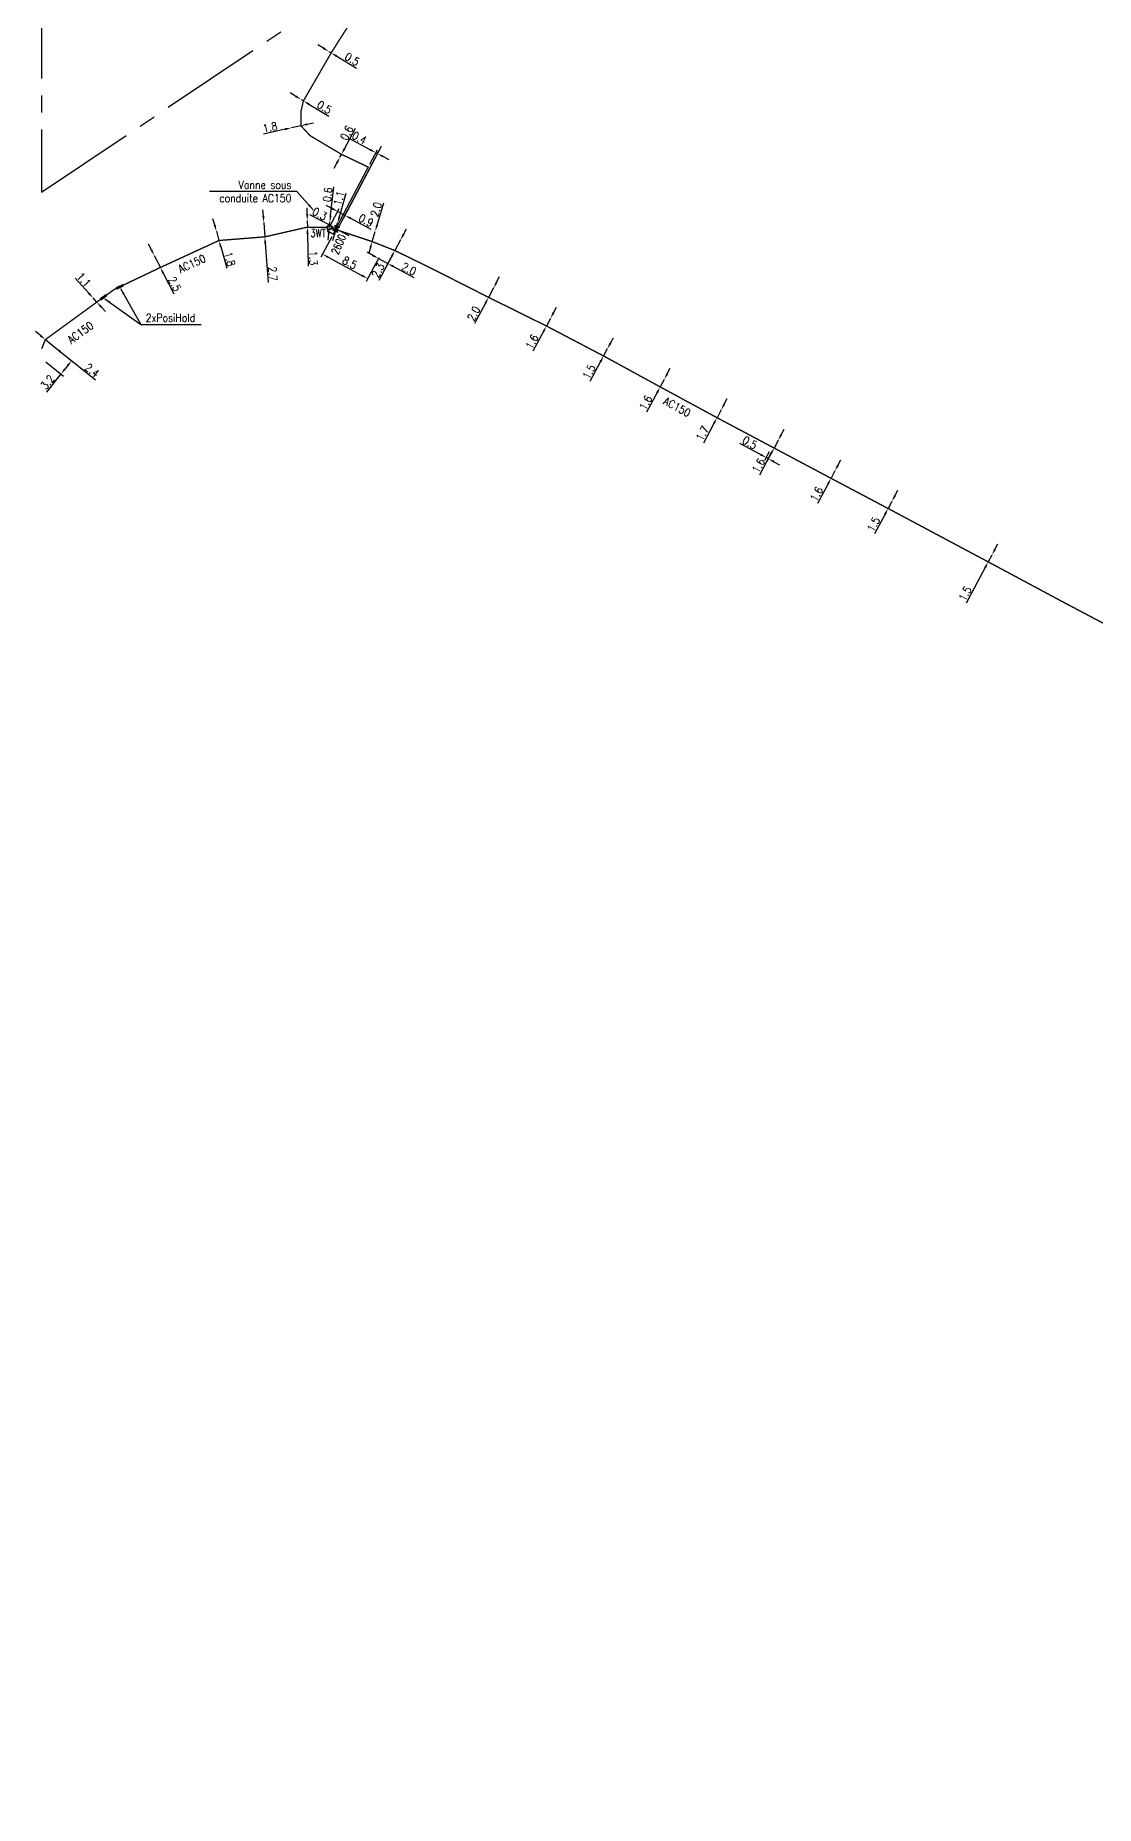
# Model space of a CAD drawing. Header units: millimetres. Extents: x 126999 to 128000, y 154000 to 155000.
# Drawn here: x 126998.8 to 127197.6, y 154000 to 154331.8 of the extents above; entities that cross this region are included whole.
import ezdxf
from ezdxf.enums import TextEntityAlignment as Align

# ---------------------------------------------------------------- set-up
doc = ezdxf.new("R2010")
doc.units = ezdxf.units.MM
doc.header["$PDMODE"] = 34
doc.linetypes.add('CENTER2', pattern=[28.575, 19.05, -3.175, 3.175, -3.175])
doc.layers.get('0').update_dxf_attribs({"linetype": 'CONTINUOUS'})
doc.layers.get('DEFPOINTS').update_dxf_attribs({"linetype": 'CONTINUOUS'})
for name, color, linetype in [('G_120', 4, 'CONTINUOUS'), ('G_300', 7, 'CONTINUOUS'), ('G_330', 7, 'CONTINUOUS'), ('G_340', 7, 'CONTINUOUS')]:
    doc.layers.add(name, color=color, linetype=linetype)
doc.layers.add('G_990', color=7, linetype='CONTINUOUS', plot=False)
doc.styles.add('G_ROMANS', font='ROMANS.SHX', dxfattribs={"width": 0.75})
doc.styles.get("Standard").update_dxf_attribs({"font": 'romans.shx', "width": 0.85})
doc.linetypes.add('G_TYPB_AP', pattern='A,5,-0.3,["o",Standard,S=1.5,R=0,X=0,Y=-0.5],-1.65', length=6.95)
doc.dimstyles.get("Standard").update_dxf_attribs({"dimtxt": 1.5, "dimasz": 1.2, "dimexe": 0.625, "dimexo": 0.625, "dimgap": 0.25, "dimtad": 1, "dimdec": 1, "dimzin": 0, "dimdsep": 46, "dimtxsty": 'Standard', "dimcen": -0.5, "dimadec": 0, "dimazin": 0, "dimtfac": 1, "dimtdec": 1, "dimtmove": 0, "dimatfit": 3, "dimfxl": 1, "dimtolj": 1, "dimtzin": 0, "dimarcsym": 0})

# ---------------------------------------------------------------- blocks, each defined once
blk = doc.blocks.new('*D190')
at = {"layer": 'DEFPOINTS', "color": 0, "linetype": 'Continuous', "transparency": 16777216}
for p in [(127048.64, 154319.82), (127049.07, 154319.56), (127049.07, 154319.56)]:
    blk.add_point(p, dxfattribs=at)
at = {"layer": 'G_120', "color": 0, "linetype": 'Continuous', "lineweight": -2, "transparency": 16777216}
for p, q in [((127047.61, 154320.44), (127046.58, 154321.05)), ((127048.64, 154319.82), (127049.07, 154319.56)), ((127050.1, 154318.94), (127053.84, 154316.69))]:
    blk.add_line(p, q, dxfattribs=at)
at = {"layer": 'G_120', "color": 0, "linetype": 'Continuous', "transparency": 16777216}
for points in [[(127047.71, 154320.61), (127047.51, 154320.26), (127048.64, 154319.82)], [(127050.2, 154319.11), (127049.99, 154318.77), (127049.07, 154319.56)]]:
    blk.add_solid(points, dxfattribs=at)
at = {"layer": 'G_120', "color": 0, "linetype": 'Continuous', "transparency": 16777216, "insert": (127053, 154318.36), "char_height": 1.5, "attachment_point": 5, "rotation": 328.9968}
blk.add_mtext('\\A1;0.5', dxfattribs=at)
blk = doc.blocks.new('*D191')
at = {"layer": 'DEFPOINTS', "color": 0, "linetype": 'Continuous', "transparency": 16777216}
for p in [(127046.83, 154314.52), (127046.83, 154314.52), (127048.59, 154314.91)]:
    blk.add_point(p, dxfattribs=at)
at = {"layer": 'G_120', "color": 0, "linetype": 'Continuous', "lineweight": -2, "transparency": 16777216}
for p, q in [((127045.66, 154314.25), (127041.58, 154313.33)), ((127048.59, 154314.91), (127046.83, 154314.52)), ((127049.76, 154315.18), (127050.93, 154315.44))]:
    blk.add_line(p, q, dxfattribs=at)
at = {"layer": 'G_120', "color": 0, "linetype": 'Continuous', "transparency": 16777216}
for points in [[(127045.62, 154314.45), (127045.71, 154314.06), (127046.83, 154314.52)], [(127049.71, 154315.37), (127049.8, 154314.98), (127048.59, 154314.91)]]:
    blk.add_solid(points, dxfattribs=at)
at = {"layer": 'G_120', "color": 0, "linetype": 'Continuous', "transparency": 16777216, "insert": (127042.81, 154314.63), "char_height": 1.5, "attachment_point": 5, "rotation": 12.751}
blk.add_mtext('\\A1;1.8', dxfattribs=at)
blk = doc.blocks.new('*D192')
at = {"layer": 'DEFPOINTS', "color": 0, "linetype": 'Continuous', "transparency": 16777216}
for p in [(127053.84, 154328.82), (127054.27, 154328.56), (127054.27, 154328.56)]:
    blk.add_point(p, dxfattribs=at)
at = {"layer": 'G_120', "color": 0, "linetype": 'Continuous', "lineweight": -2, "transparency": 16777216}
for p, q in [((127052.81, 154329.44), (127051.78, 154330.06)), ((127053.84, 154328.82), (127054.27, 154328.56)), ((127055.3, 154327.94), (127059.04, 154325.69))]:
    blk.add_line(p, q, dxfattribs=at)
at = {"layer": 'G_120', "color": 0, "linetype": 'Continuous', "transparency": 16777216}
for points in [[(127052.91, 154329.61), (127052.71, 154329.27), (127053.84, 154328.82)], [(127055.4, 154328.12), (127055.19, 154327.77), (127054.27, 154328.56)]]:
    blk.add_solid(points, dxfattribs=at)
at = {"layer": 'G_120', "color": 0, "linetype": 'Continuous', "transparency": 16777216, "insert": (127058.2, 154327.37), "char_height": 1.5, "attachment_point": 5, "rotation": 328.9968}
blk.add_mtext('\\A1;0.5', dxfattribs=at)
blk = doc.blocks.new('*D5')
at = {"layer": 'DEFPOINTS', "color": 0, "linetype": 'Continuous', "transparency": 16777216}
for p in [(127062.64, 154309.85), (127063.94, 154311.57), (127061.21, 154307.15)]:
    blk.add_point(p, dxfattribs=at)
at = {"layer": 'G_120', "color": 0, "linetype": 'Continuous', "lineweight": -2, "transparency": 16777216}
for p, q in [((127061.58, 154310.41), (127057.66, 154312.48)), ((127061.5, 154307.7), (127062.93, 154310.4)), ((127062.95, 154309.69), (127062.64, 154309.85)), ((127063.65, 154311.02), (127062.66, 154309.14)), ((127064.01, 154309.13), (127065.07, 154308.57))]:
    blk.add_line(p, q, dxfattribs=at)
at = {"layer": 'G_120', "color": 0, "linetype": 'Continuous', "transparency": 16777216}
for points in [[(127061.67, 154310.59), (127061.48, 154310.24), (127062.64, 154309.85)], [(127064.1, 154309.31), (127063.92, 154308.95), (127062.95, 154309.69)]]:
    blk.add_solid(points, dxfattribs=at)
at = {"layer": 'G_120', "color": 0, "linetype": 'Continuous', "transparency": 16777216, "insert": (127059.55, 154312.61), "char_height": 1.5, "attachment_point": 5, "rotation": 332.1682}
blk.add_mtext('\\A1;0.4', dxfattribs=at)
blk = doc.blocks.new('*D6')
at = {"layer": 'DEFPOINTS', "color": 0, "linetype": 'Continuous', "transparency": 16777216}
for p in [(127054.67, 154294.6), (127063.47, 154290.66), (127061.1, 154286.27)]:
    blk.add_point(p, dxfattribs=at)
at = {"layer": 'G_120', "color": 0, "linetype": 'Continuous', "lineweight": -2, "transparency": 16777216}
for p, q in [((127054.38, 154294.05), (127052.34, 154290.28)), ((127053.7, 154290.26), (127060.04, 154286.84)), ((127063.18, 154290.11), (127060.8, 154285.72))]:
    blk.add_line(p, q, dxfattribs=at)
at = {"layer": 'G_120', "color": 0, "linetype": 'Continuous', "transparency": 16777216}
for points in [[(127053.79, 154290.44), (127053.6, 154290.09), (127052.64, 154290.83)], [(127060.14, 154287.01), (127059.95, 154286.66), (127061.1, 154286.27)]]:
    blk.add_solid(points, dxfattribs=at)
at = {"layer": 'G_120', "color": 0, "linetype": 'Continuous', "transparency": 16777216, "insert": (127057.74, 154289.22), "char_height": 1.5, "attachment_point": 5, "rotation": 331.6447}
blk.add_mtext('\\A1;8.5', dxfattribs=at)
blk = doc.blocks.new('G_300_04')
h = blk.add_hatch(color=256)
h.paths.add_polyline_path([(-1, 1), (-1, -1), (0, 0)])
h.paths.add_polyline_path([(1, 1), (0, 0), (1, -1)])
at = {"flags": 128}
for points in [[(1, 1), (-1, -1)], [(1, -1), (-1, 1)], [(-1, 1), (-1, -1)], [(1, 1), (1, -1)]]:
    blk.add_lwpolyline(points, dxfattribs=at)
at = {"color": 0, "linetype": 'Continuous', "style": 'G_ROMANS', "width": 0.75}
blk.add_attdef('NUM', text='', height=1.5, dxfattribs=at).set_placement((0, 2.07), align=Align.MIDDLE)
at = {"color": 0, "linetype": 'Continuous', "style": 'G_ROMANS', "width": 0.75, "flags": 3}
for tag, p in [('DEF_COUP', (0, -5)), ('DEF_LEG', (0, -2.5)), ('DEF_TYPE', (0, -7.5))]:
    blk.add_attdef(tag, text='', height=1.2, dxfattribs=at).set_placement(p, align=Align.MIDDLE)
blk = doc.blocks.new('*D256')
at = {"layer": 'DEFPOINTS', "color": 0, "linetype": 'Continuous', "transparency": 16777216}
for p in [(127178.12, 154234.42), (127178.12, 154234.42), (127177.43, 154233.14)]:
    blk.add_point(p, dxfattribs=at)
at = {"layer": 'G_120', "color": 0, "linetype": 'Continuous', "lineweight": -2, "transparency": 16777216}
for p, q in [((127178.12, 154234.42), (127177.43, 154233.14)), ((127178.67, 154234.12), (127178.67, 154234.12)), ((127178.69, 154235.48), (127179.25, 154236.53)), ((127176.87, 154232.08), (127173.28, 154225.39))]:
    blk.add_line(p, q, dxfattribs=at)
at = {"layer": 'G_120', "color": 0, "linetype": 'Continuous', "transparency": 16777216}
for points in [[(127178.51, 154235.57), (127178.86, 154235.38), (127178.12, 154234.42)], [(127176.69, 154232.17), (127177.04, 154231.99), (127177.43, 154233.14)]]:
    blk.add_solid(points, dxfattribs=at)
at = {"layer": 'G_120', "color": 0, "linetype": 'Continuous', "transparency": 16777216, "insert": (127173.1, 154227.18), "char_height": 1.5, "attachment_point": 5, "rotation": 61.8029}
blk.add_mtext('\\A1;1.5', dxfattribs=at)
blk = doc.blocks.new('*D257')
at = {"layer": 'DEFPOINTS', "color": 0, "linetype": 'Continuous', "transparency": 16777216}
for p in [(127159.36, 154244.47), (127159.36, 154244.47), (127158.66, 154243.15)]:
    blk.add_point(p, dxfattribs=at)
at = {"layer": 'G_120', "color": 0, "linetype": 'Continuous', "lineweight": -2, "transparency": 16777216}
for p, q in [((127159.93, 154245.53), (127160.5, 154246.58)), ((127159.36, 154244.47), (127158.66, 154243.15)), ((127158.09, 154242.09), (127156.11, 154238.39))]:
    blk.add_line(p, q, dxfattribs=at)
at = {"layer": 'G_120', "color": 0, "linetype": 'Continuous', "transparency": 16777216}
for points in [[(127159.75, 154245.62), (127160.11, 154245.43), (127159.36, 154244.47)], [(127157.91, 154242.18), (127158.27, 154241.99), (127158.66, 154243.15)]]:
    blk.add_solid(points, dxfattribs=at)
at = {"layer": 'G_120', "color": 0, "linetype": 'Continuous', "transparency": 16777216, "insert": (127155.94, 154240.18), "char_height": 1.5, "attachment_point": 5, "rotation": 61.8496}
blk.add_mtext('\\A1;1.5', dxfattribs=at)
blk = doc.blocks.new('*D258')
at = {"layer": 'DEFPOINTS', "color": 0, "linetype": 'Continuous', "transparency": 16777216}
for p in [(127137.28, 154254.49), (127138.03, 154255.89), (127138.03, 154255.89)]:
    blk.add_point(p, dxfattribs=at)
at = {"layer": 'G_120', "color": 0, "linetype": 'Continuous', "lineweight": -2, "transparency": 16777216}
for p, q in [((127138.6, 154256.95), (127139.17, 154258.01)), ((127136.71, 154253.43), (127134.55, 154249.41)), ((127138.03, 154255.89), (127137.28, 154254.49)), ((127138.58, 154255.6), (127138.58, 154255.6))]:
    blk.add_line(p, q, dxfattribs=at)
at = {"layer": 'G_120', "color": 0, "linetype": 'Continuous', "transparency": 16777216}
for points in [[(127138.43, 154257.05), (127138.78, 154256.86), (127138.03, 154255.89)], [(127136.53, 154253.52), (127136.89, 154253.33), (127137.28, 154254.49)]]:
    blk.add_solid(points, dxfattribs=at)
at = {"layer": 'G_120', "color": 0, "linetype": 'Continuous', "transparency": 16777216, "insert": (127134.37, 154251.2), "char_height": 1.5, "attachment_point": 5, "rotation": 61.7583}
blk.add_mtext('\\A1;1.6', dxfattribs=at)
blk = doc.blocks.new('*D259')
at = {"layer": 'DEFPOINTS', "color": 0, "linetype": 'Continuous', "transparency": 16777216}
for p in [(127136.67, 154254.31), (127137.28, 154254.49), (127135.81, 154252.7)]:
    blk.add_point(p, dxfattribs=at)
at = {"layer": 'G_120', "color": 0, "linetype": 'Continuous', "lineweight": -2, "transparency": 16777216}
for p, q in [((127134.75, 154253.27), (127130.87, 154255.35)), ((127136.38, 154253.76), (127135.51, 154252.15)), ((127136.98, 154253.93), (127135.91, 154251.94)), ((127136.21, 154252.49), (127135.81, 154252.7)), ((127137.26, 154251.92), (127138.32, 154251.35))]:
    blk.add_line(p, q, dxfattribs=at)
at = {"layer": 'G_120', "color": 0, "linetype": 'Continuous', "transparency": 16777216}
for points in [[(127134.85, 154253.45), (127134.66, 154253.09), (127135.81, 154252.7)], [(127137.36, 154252.1), (127137.17, 154251.75), (127136.21, 154252.49)]]:
    blk.add_solid(points, dxfattribs=at)
at = {"layer": 'G_120', "color": 0, "linetype": 'Continuous', "transparency": 16777216, "insert": (127132.74, 154255.48), "char_height": 1.5, "attachment_point": 5, "rotation": 331.7583}
blk.add_mtext('\\A1;0.5', dxfattribs=at)
blk = doc.blocks.new('*D260')
at = {"layer": 'DEFPOINTS', "color": 0, "linetype": 'Continuous', "transparency": 16777216}
for p in [(127148.69, 154250.18), (127148.69, 154250.18), (127147.96, 154248.81)]:
    blk.add_point(p, dxfattribs=at)
at = {"layer": 'G_120', "color": 0, "linetype": 'Continuous', "lineweight": -2, "transparency": 16777216}
for p, q in [((127148.69, 154250.18), (127147.96, 154248.81)), ((127149.26, 154251.23), (127149.83, 154252.29)), ((127147.4, 154247.75), (127145.42, 154244.06)), ((127149.25, 154249.88), (127149.25, 154249.88))]:
    blk.add_line(p, q, dxfattribs=at)
at = {"layer": 'G_120', "color": 0, "linetype": 'Continuous', "transparency": 16777216}
for points in [[(127149.08, 154251.33), (127149.44, 154251.14), (127148.69, 154250.18)], [(127147.22, 154247.85), (127147.57, 154247.66), (127147.96, 154248.81)]]:
    blk.add_solid(points, dxfattribs=at)
at = {"layer": 'G_120', "color": 0, "linetype": 'Continuous', "transparency": 16777216, "insert": (127145.24, 154245.85), "char_height": 1.5, "attachment_point": 5, "rotation": 61.8496}
blk.add_mtext('\\A1;1.6', dxfattribs=at)
blk = doc.blocks.new('*D261')
at = {"layer": 'DEFPOINTS', "color": 0, "linetype": 'Continuous', "transparency": 16777216}
for p in [(127126.59, 154260.17), (127127.37, 154261.63), (127127.37, 154261.63)]:
    blk.add_point(p, dxfattribs=at)
at = {"layer": 'G_120', "color": 0, "linetype": 'Continuous', "lineweight": -2, "transparency": 16777216}
for p, q in [((127127.93, 154262.68), (127128.5, 154263.74)), ((127127.37, 154261.63), (127126.59, 154260.17)), ((127126.02, 154259.11), (127124.03, 154255.42))]:
    blk.add_line(p, q, dxfattribs=at)
at = {"layer": 'G_120', "color": 0, "linetype": 'Continuous', "transparency": 16777216}
for points in [[(127125.84, 154259.21), (127126.19, 154259.02), (127126.59, 154260.17)], [(127127.76, 154262.78), (127128.11, 154262.59), (127127.37, 154261.63)]]:
    blk.add_solid(points, dxfattribs=at)
at = {"layer": 'G_120', "color": 0, "linetype": 'Continuous', "transparency": 16777216, "insert": (127123.86, 154257.21), "char_height": 1.5, "attachment_point": 5, "rotation": 61.7583}
blk.add_mtext('\\A1;1.7', dxfattribs=at)
blk = doc.blocks.new('*D262')
at = {"layer": 'DEFPOINTS', "color": 0, "linetype": 'Continuous', "transparency": 16777216}
for p in [(127116.7, 154267.35), (127116.7, 154267.35), (127115.95, 154265.94)]:
    blk.add_point(p, dxfattribs=at)
at = {"layer": 'G_120', "color": 0, "linetype": 'Continuous', "lineweight": -2, "transparency": 16777216}
for p, q in [((127116.7, 154267.35), (127115.95, 154265.94)), ((127117.27, 154268.4), (127117.83, 154269.46)), ((127115.38, 154264.88), (127113.4, 154261.19))]:
    blk.add_line(p, q, dxfattribs=at)
at = {"layer": 'G_120', "color": 0, "linetype": 'Continuous', "transparency": 16777216}
for points in [[(127117.09, 154268.5), (127117.44, 154268.31), (127116.7, 154267.35)], [(127115.2, 154264.97), (127115.56, 154264.78), (127115.95, 154265.94)]]:
    blk.add_solid(points, dxfattribs=at)
at = {"layer": 'G_120', "color": 0, "linetype": 'Continuous', "transparency": 16777216, "insert": (127113.23, 154262.97), "char_height": 1.5, "attachment_point": 5, "rotation": 61.8352}
blk.add_mtext('\\A1;1.6', dxfattribs=at)
blk = doc.blocks.new('*D263')
at = {"layer": 'DEFPOINTS', "color": 0, "linetype": 'Continuous', "transparency": 16777216}
for p in [(127105.33, 154271.74), (127106.03, 154273.06), (127106.03, 154273.06)]:
    blk.add_point(p, dxfattribs=at)
at = {"layer": 'G_120', "color": 0, "linetype": 'Continuous', "lineweight": -2, "transparency": 16777216}
for p, q in [((127106.6, 154274.12), (127107.17, 154275.17)), ((127104.76, 154270.68), (127102.78, 154266.98)), ((127106.03, 154273.06), (127105.33, 154271.74))]:
    blk.add_line(p, q, dxfattribs=at)
at = {"layer": 'G_120', "color": 0, "linetype": 'Continuous', "transparency": 16777216}
for points in [[(127106.42, 154274.21), (127106.78, 154274.02), (127106.03, 154273.06)], [(127104.58, 154270.77), (127104.94, 154270.58), (127105.33, 154271.74)]]:
    blk.add_solid(points, dxfattribs=at)
at = {"layer": 'G_120', "color": 0, "linetype": 'Continuous', "transparency": 16777216, "insert": (127102.61, 154268.77), "char_height": 1.5, "attachment_point": 5, "rotation": 61.8352}
blk.add_mtext('\\A1;1.5', dxfattribs=at)
blk = doc.blocks.new('*D264')
at = {"layer": 'DEFPOINTS', "color": 0, "linetype": 'Continuous', "transparency": 16777216}
for p in [(127094.62, 154277.36), (127095.37, 154278.77), (127095.37, 154278.77)]:
    blk.add_point(p, dxfattribs=at)
at = {"layer": 'G_120', "color": 0, "linetype": 'Continuous', "lineweight": -2, "transparency": 16777216}
for p, q in [((127095.94, 154279.83), (127096.51, 154280.89)), ((127095.37, 154278.77), (127094.62, 154277.36)), ((127094.05, 154276.31), (127092.07, 154272.62))]:
    blk.add_line(p, q, dxfattribs=at)
at = {"layer": 'G_120', "color": 0, "linetype": 'Continuous', "transparency": 16777216}
for points in [[(127095.76, 154279.93), (127096.12, 154279.74), (127095.37, 154278.77)], [(127093.87, 154276.4), (127094.22, 154276.21), (127094.62, 154277.36)]]:
    blk.add_solid(points, dxfattribs=at)
at = {"layer": 'G_120', "color": 0, "linetype": 'Continuous', "transparency": 16777216, "insert": (127091.89, 154274.41), "char_height": 1.5, "attachment_point": 5, "rotation": 61.7832}
blk.add_mtext('\\A1;1.6', dxfattribs=at)
blk = doc.blocks.new('*D265')
at = {"layer": 'DEFPOINTS', "color": 0, "linetype": 'Continuous', "transparency": 16777216}
for p in [(127084.72, 154284.49), (127084.72, 154284.49), (127083.77, 154282.73)]:
    blk.add_point(p, dxfattribs=at)
at = {"layer": 'G_120', "color": 0, "linetype": 'Continuous', "lineweight": -2, "transparency": 16777216}
for p, q in [((127085.28, 154285.55), (127085.85, 154286.61)), ((127084.72, 154284.49), (127083.77, 154282.73)), ((127083.2, 154281.67), (127081.14, 154277.82))]:
    blk.add_line(p, q, dxfattribs=at)
at = {"layer": 'G_120', "color": 0, "linetype": 'Continuous', "transparency": 16777216}
for points in [[(127085.11, 154285.64), (127085.46, 154285.45), (127084.72, 154284.49)], [(127083.03, 154281.77), (127083.38, 154281.58), (127083.77, 154282.73)]]:
    blk.add_solid(points, dxfattribs=at)
at = {"layer": 'G_120', "color": 0, "linetype": 'Continuous', "transparency": 16777216, "insert": (127081, 154279.69), "char_height": 1.5, "attachment_point": 5, "rotation": 61.7832}
blk.add_mtext('\\A1;2.0', dxfattribs=at)
blk = doc.blocks.new('*D266')
at = {"layer": 'DEFPOINTS', "color": 0, "linetype": 'Continuous', "transparency": 16777216}
for p in [(127061.95, 154293.18), (127062.52, 154295.1), (127062.52, 154295.1)]:
    blk.add_point(p, dxfattribs=at)
at = {"layer": 'G_120', "color": 0, "linetype": 'Continuous', "lineweight": -2, "transparency": 16777216}
for p, q in [((127062.86, 154296.25), (127064.11, 154300.44)), ((127061.95, 154293.18), (127062.52, 154295.1)), ((127061.61, 154292.03), (127061.27, 154290.88))]:
    blk.add_line(p, q, dxfattribs=at)
at = {"layer": 'G_120', "color": 0, "linetype": 'Continuous', "transparency": 16777216}
for points in [[(127061.42, 154292.09), (127061.8, 154291.98), (127061.95, 154293.18)], [(127062.67, 154296.31), (127063.06, 154296.2), (127062.52, 154295.1)]]:
    blk.add_solid(points, dxfattribs=at)
at = {"layer": 'G_120', "color": 0, "linetype": 'Continuous', "transparency": 16777216, "insert": (127062.7, 154299.21), "char_height": 1.5, "attachment_point": 5, "rotation": 73.4338}
blk.add_mtext('\\A1;2.0', dxfattribs=at)
blk = doc.blocks.new('*D267')
at = {"layer": 'DEFPOINTS', "color": 0, "linetype": 'Continuous', "transparency": 16777216}
for p in [(127032.76, 154295.13), (127032.76, 154295.13), (127033.24, 154293.39)]:
    blk.add_point(p, dxfattribs=at)
at = {"layer": 'G_120', "color": 0, "linetype": 'Continuous', "lineweight": -2, "transparency": 16777216}
for p, q in [((127032.44, 154296.28), (127032.11, 154297.44)), ((127032.76, 154295.13), (127033.24, 154293.39)), ((127033.56, 154292.24), (127034.68, 154288.2))]:
    blk.add_line(p, q, dxfattribs=at)
at = {"layer": 'G_120', "color": 0, "linetype": 'Continuous', "transparency": 16777216}
for points in [[(127032.63, 154296.34), (127032.24, 154296.23), (127032.76, 154295.13)], [(127033.75, 154292.29), (127033.37, 154292.18), (127033.24, 154293.39)]]:
    blk.add_solid(points, dxfattribs=at)
at = {"layer": 'G_120', "color": 0, "linetype": 'Continuous', "transparency": 16777216, "insert": (127035.25, 154289.91), "char_height": 1.5, "attachment_point": 5, "rotation": 285.5314}
blk.add_mtext('\\A1;1.8', dxfattribs=at)
blk = doc.blocks.new('*D268')
at = {"layer": 'DEFPOINTS', "color": 0, "linetype": 'Continuous', "transparency": 16777216}
for p in [(127021.12, 154290.56), (127021.12, 154290.56), (127022.25, 154288.33)]:
    blk.add_point(p, dxfattribs=at)
at = {"layer": 'G_120', "color": 0, "linetype": 'Continuous', "lineweight": -2, "transparency": 16777216}
for p, q in [((127020.57, 154291.63), (127020.03, 154292.7)), ((127021.12, 154290.56), (127022.25, 154288.33)), ((127022.79, 154287.26), (127024.77, 154283.36))]:
    blk.add_line(p, q, dxfattribs=at)
at = {"layer": 'G_120', "color": 0, "linetype": 'Continuous', "transparency": 16777216}
for points in [[(127020.75, 154291.72), (127020.39, 154291.54), (127021.12, 154290.56)], [(127022.97, 154287.35), (127022.61, 154287.17), (127022.25, 154288.33)]]:
    blk.add_solid(points, dxfattribs=at)
at = {"layer": 'G_120', "color": 0, "linetype": 'Continuous', "transparency": 16777216, "insert": (127024.95, 154285.23), "char_height": 1.5, "attachment_point": 5, "rotation": 296.9533}
blk.add_mtext('\\A1;2.5', dxfattribs=at)
blk = doc.blocks.new('G_340_02')
at = {"color": 0, "linetype": 'Continuous'}
blk.add_solid([(-0.75, 0.5), (0.75, 0.5), (-0.75, 0), (0.75, 0)], dxfattribs=at)
at = {"color": 0, "linetype": 'Continuous', "width": 0.75, "flags": 3}
for tag, p in [('DEF_COUP', (0, -7)), ('DEF_LEG', (0, -4.5)), ('DEF_TYPE', (0, -9.5))]:
    blk.add_attdef(tag, text='', height=1.2, dxfattribs=at).set_placement(p, align=Align.MIDDLE)
blk = doc.blocks.new('*D269')
at = {"layer": 'DEFPOINTS', "color": 0, "linetype": 'Continuous', "transparency": 16777216}
for p in [(127000.7, 154274.81), (127000.31, 154271.04), (127003.62, 154268.37)]:
    blk.add_point(p, dxfattribs=at)
at = {"layer": 'G_120', "color": 0, "linetype": 'Continuous', "lineweight": -2, "transparency": 16777216}
for p, q in [((127001.19, 154274.42), (127006.1, 154270.46)), ((127000.8, 154270.65), (127004.11, 154267.98)), ((127004.87, 154269.92), (127004.38, 154269.31)), ((127003.62, 154268.37), (127000.88, 154264.97))]:
    blk.add_line(p, q, dxfattribs=at)
at = {"layer": 'G_120', "color": 0, "linetype": 'Continuous', "transparency": 16777216}
for points in [[(127004.71, 154270.04), (127005.02, 154269.79), (127005.62, 154270.85)], [(127004.22, 154269.44), (127004.53, 154269.18), (127003.62, 154268.37)]]:
    blk.add_solid(points, dxfattribs=at)
at = {"layer": 'G_120', "color": 0, "linetype": 'Continuous', "transparency": 16777216, "insert": (127001.1, 154266.83), "char_height": 1.5, "attachment_point": 5, "rotation": 51.1886}
blk.add_mtext('\\A1;3.2', dxfattribs=at)
blk = doc.blocks.new('*D270')
at = {"layer": 'DEFPOINTS', "color": 0, "linetype": 'Continuous', "transparency": 16777216}
for p in [(127000.7, 154274.81), (127002.53, 154273.34), (127002.53, 154273.34)]:
    blk.add_point(p, dxfattribs=at)
at = {"layer": 'G_120', "color": 0, "linetype": 'Continuous', "lineweight": -2, "transparency": 16777216}
for p, q in [((126999.76, 154275.56), (126998.83, 154276.31)), ((127000.7, 154274.81), (127002.53, 154273.34)), ((127003.47, 154272.58), (127010.08, 154267.27))]:
    blk.add_line(p, q, dxfattribs=at)
at = {"layer": 'G_120', "color": 0, "linetype": 'Continuous', "transparency": 16777216}
for points in [[(126999.89, 154275.72), (126999.64, 154275.41), (127000.7, 154274.81)], [(127003.59, 154272.74), (127003.34, 154272.43), (127002.53, 154273.34)]]:
    blk.add_solid(points, dxfattribs=at)
at = {"layer": 'G_120', "color": 0, "linetype": 'Continuous', "transparency": 16777216, "insert": (127009.45, 154269.06), "char_height": 1.5, "attachment_point": 5, "rotation": 321.1886}
blk.add_mtext('\\A1;2.4', dxfattribs=at)
blk = doc.blocks.new('*D271')
at = {"layer": 'DEFPOINTS', "color": 0, "linetype": 'Continuous', "transparency": 16777216}
for p in [(127009.64, 154282.62), (127009.64, 154282.62), (127010.34, 154281.84)]:
    blk.add_point(p, dxfattribs=at)
at = {"layer": 'G_120', "color": 0, "linetype": 'Continuous', "lineweight": -2, "transparency": 16777216}
for p, q in [((127008.83, 154283.51), (127006.27, 154286.35)), ((127010.34, 154281.84), (127009.64, 154282.62)), ((127011.14, 154280.94), (127011.94, 154280.05))]:
    blk.add_line(p, q, dxfattribs=at)
at = {"layer": 'G_120', "color": 0, "linetype": 'Continuous', "transparency": 16777216}
for points in [[(127008.98, 154283.64), (127008.68, 154283.37), (127009.64, 154282.62)], [(127011.29, 154281.08), (127010.99, 154280.81), (127010.34, 154281.84)]]:
    blk.add_solid(points, dxfattribs=at)
at = {"layer": 'G_120', "color": 0, "linetype": 'Continuous', "transparency": 16777216, "insert": (127007.9, 154286.04), "char_height": 1.5, "attachment_point": 5, "rotation": 311.9787}
blk.add_mtext('\\A1;1.1', dxfattribs=at)
blk = doc.blocks.new('*D272')
at = {"layer": 'DEFPOINTS', "color": 0, "linetype": 'Continuous', "transparency": 16777216}
for p in [(127063.13, 154290.03), (127063.47, 154290.66), (127066.2, 154291.51)]:
    blk.add_point(p, dxfattribs=at)
at = {"layer": 'G_120', "color": 0, "linetype": 'Continuous', "lineweight": -2, "transparency": 16777216}
for p, q in [((127062.07, 154290.6), (127061.02, 154291.17)), ((127063.18, 154290.11), (127062.83, 154289.48)), ((127063.13, 154290.03), (127064.89, 154289.08)), ((127065.9, 154290.96), (127064.59, 154288.53)), ((127065.94, 154288.51), (127069.79, 154286.43))]:
    blk.add_line(p, q, dxfattribs=at)
at = {"layer": 'G_120', "color": 0, "linetype": 'Continuous', "transparency": 16777216}
for points in [[(127062.17, 154290.77), (127061.98, 154290.42), (127063.13, 154290.03)], [(127066.04, 154288.68), (127065.85, 154288.33), (127064.89, 154289.08)]]:
    blk.add_solid(points, dxfattribs=at)
at = {"layer": 'G_120', "color": 0, "linetype": 'Continuous', "transparency": 16777216, "insert": (127068.87, 154288.06), "char_height": 1.5, "attachment_point": 5, "rotation": 331.6447}
blk.add_mtext('\\A1;2.0', dxfattribs=at)
blk = doc.blocks.new('*D273')
at = {"layer": 'DEFPOINTS', "color": 0, "linetype": 'Continuous', "transparency": 16777216}
for p in [(127067.27, 154293.49), (127066.2, 154291.51), (127066.2, 154291.51)]:
    blk.add_point(p, dxfattribs=at)
at = {"layer": 'G_120', "color": 0, "linetype": 'Continuous', "lineweight": -2, "transparency": 16777216}
for p, q in [((127067.27, 154293.49), (127066.2, 154291.51)), ((127067.84, 154294.54), (127068.41, 154295.6)), ((127065.63, 154290.45), (127063.18, 154285.91))]:
    blk.add_line(p, q, dxfattribs=at)
at = {"layer": 'G_120', "color": 0, "linetype": 'Continuous', "transparency": 16777216}
for points in [[(127067.66, 154294.64), (127068.02, 154294.45), (127067.27, 154293.49)], [(127065.46, 154290.55), (127065.81, 154290.36), (127066.2, 154291.51)]]:
    blk.add_solid(points, dxfattribs=at)
at = {"layer": 'G_120', "color": 0, "linetype": 'Continuous', "transparency": 16777216, "insert": (127063.05, 154287.78), "char_height": 1.5, "attachment_point": 5, "rotation": 61.6447}
blk.add_mtext('\\A1;2.3', dxfattribs=at)
blk = doc.blocks.new('*D274')
at = {"layer": 'DEFPOINTS', "color": 0, "linetype": 'Continuous', "transparency": 16777216}
for p in [(127041.64, 154296.76), (127041.64, 154296.76), (127041.83, 154294.07)]:
    blk.add_point(p, dxfattribs=at)
at = {"layer": 'G_120', "color": 0, "linetype": 'Continuous', "lineweight": -2, "transparency": 16777216}
for p, q in [((127041.56, 154297.96), (127041.47, 154299.16)), ((127041.64, 154296.76), (127041.83, 154294.07)), ((127041.92, 154292.87), (127042.44, 154285.49))]:
    blk.add_line(p, q, dxfattribs=at)
at = {"layer": 'G_120', "color": 0, "linetype": 'Continuous', "transparency": 16777216}
for points in [[(127041.76, 154297.98), (127041.36, 154297.95), (127041.64, 154296.76)], [(127042.12, 154292.89), (127041.72, 154292.86), (127041.83, 154294.07)]]:
    blk.add_solid(points, dxfattribs=at)
at = {"layer": 'G_120', "color": 0, "linetype": 'Continuous', "transparency": 16777216, "insert": (127043.33, 154287.14), "char_height": 1.5, "attachment_point": 5, "rotation": 274.068}
blk.add_mtext('\\A1;2.7', dxfattribs=at)
blk = doc.blocks.new('*D275')
at = {"layer": 'DEFPOINTS', "color": 0, "linetype": 'Continuous', "transparency": 16777216}
for p in [(127049.79, 154297.14), (127049.79, 154297.14), (127049.81, 154295.89)]:
    blk.add_point(p, dxfattribs=at)
at = {"layer": 'G_120', "color": 0, "linetype": 'Continuous', "lineweight": -2, "transparency": 16777216}
for p, q in [((127049.76, 154298.34), (127049.74, 154299.54)), ((127049.79, 154297.14), (127049.81, 154295.89)), ((127049.83, 154294.69), (127049.94, 154288.56))]:
    blk.add_line(p, q, dxfattribs=at)
at = {"layer": 'G_120', "color": 0, "linetype": 'Continuous', "transparency": 16777216}
for points in [[(127049.96, 154298.34), (127049.57, 154298.34), (127049.79, 154297.14)], [(127050.03, 154294.69), (127049.63, 154294.69), (127049.81, 154295.89)]]:
    blk.add_solid(points, dxfattribs=at)
at = {"layer": 'G_120', "color": 0, "linetype": 'Continuous', "transparency": 16777216, "insert": (127050.91, 154290.08), "char_height": 1.5, "attachment_point": 5, "rotation": 271.0179}
blk.add_mtext('\\A1;1.3', dxfattribs=at)
blk = doc.blocks.new('*D276')
at = {"layer": 'DEFPOINTS', "color": 0, "linetype": 'Continuous', "transparency": 16777216}
for p in [(127055.92, 154309.01), (127055.92, 154309.01), (127056.2, 154309.54)]:
    blk.add_point(p, dxfattribs=at)
at = {"layer": 'G_120', "color": 0, "linetype": 'Continuous', "lineweight": -2, "transparency": 16777216}
for p, q in [((127056.76, 154310.6), (127058.82, 154314.45)), ((127055.35, 154307.95), (127054.79, 154306.89)), ((127055.92, 154309.01), (127056.2, 154309.54))]:
    blk.add_line(p, q, dxfattribs=at)
at = {"layer": 'G_120', "color": 0, "linetype": 'Continuous', "transparency": 16777216}
for points in [[(127056.59, 154310.69), (127056.94, 154310.5), (127056.2, 154309.54)], [(127055.18, 154308.04), (127055.53, 154307.86), (127055.92, 154309.01)]]:
    blk.add_solid(points, dxfattribs=at)
at = {"layer": 'G_120', "color": 0, "linetype": 'Continuous', "transparency": 16777216, "insert": (127057.19, 154313.53), "char_height": 1.5, "attachment_point": 5, "rotation": 61.9376}
blk.add_mtext('\\A1;0.6', dxfattribs=at)
blk = doc.blocks.new('*D277')
at = {"layer": 'DEFPOINTS', "color": 0, "linetype": 'Continuous', "transparency": 16777216}
for p in [(127063.94, 154311.57), (127055.18, 154295.62), (127055.44, 154295.48)]:
    blk.add_point(p, dxfattribs=at)
at = {"layer": 'G_300', "color": 0, "linetype": 'Continuous', "lineweight": -2, "transparency": 16777216}
for p, q in [((127063.65, 154311.02), (127055.15, 154294.92)), ((127054.12, 154296.18), (127050.25, 154298.22)), ((127055.44, 154295.48), (127055.18, 154295.62)), ((127056.51, 154294.91), (127057.57, 154294.35))]:
    blk.add_line(p, q, dxfattribs=at)
at = {"layer": 'G_300', "color": 0, "linetype": 'Continuous', "transparency": 16777216}
for points in [[(127054.21, 154296.35), (127054.02, 154296), (127055.18, 154295.62)], [(127056.6, 154295.09), (127056.41, 154294.74), (127055.44, 154295.48)]]:
    blk.add_solid(points, dxfattribs=at)
at = {"layer": 'G_300', "color": 0, "linetype": 'Continuous', "transparency": 16777216, "insert": (127052.12, 154298.36), "char_height": 1.5, "attachment_point": 5, "rotation": 332.1682}
blk.add_mtext('\\A1;0.3', dxfattribs=at)
blk = doc.blocks.new('*D278')
at = {"layer": 'DEFPOINTS', "color": 0, "linetype": 'Continuous', "transparency": 16777216}
for p in [(127055.47, 154296.67), (127055.47, 154296.67), (127055.18, 154295.62)]:
    blk.add_point(p, dxfattribs=at)
at = {"layer": 'G_300', "color": 0, "linetype": 'Continuous', "lineweight": -2, "transparency": 16777216}
for p, q in [((127055.8, 154297.83), (127057.05, 154302.29)), ((127055.18, 154295.62), (127055.47, 154296.67)), ((127054.86, 154294.46), (127054.53, 154293.3))]:
    blk.add_line(p, q, dxfattribs=at)
at = {"layer": 'G_300', "color": 0, "linetype": 'Continuous', "transparency": 16777216}
for points in [[(127055.61, 154297.88), (127055.99, 154297.78), (127055.47, 154296.67)], [(127054.66, 154294.51), (127055.05, 154294.41), (127055.18, 154295.62)]]:
    blk.add_solid(points, dxfattribs=at)
at = {"layer": 'G_300', "color": 0, "linetype": 'Continuous', "transparency": 16777216, "insert": (127055.73, 154301.3), "char_height": 1.5, "attachment_point": 5, "rotation": 74.3888}
blk.add_mtext('\\A1;1.1', dxfattribs=at)
blk = doc.blocks.new('*D279')
at = {"layer": 'DEFPOINTS', "color": 0, "linetype": 'Continuous', "transparency": 16777216}
for p in [(127063.94, 154311.57), (127056.84, 154298.11), (127053.91, 154295.85)]:
    blk.add_point(p, dxfattribs=at)
at = {"layer": 'G_330', "color": 0, "linetype": 'Continuous', "lineweight": -2, "transparency": 16777216}
for p, q in [((127063.65, 154311.02), (127056.55, 154297.56)), ((127054.43, 154299.39), (127053.36, 154299.95)), ((127054.21, 154296.4), (127055.78, 154299.38)), ((127055.49, 154298.83), (127056.84, 154298.11)), ((127057.9, 154297.55), (127061.71, 154295.54))]:
    blk.add_line(p, q, dxfattribs=at)
at = {"layer": 'G_330', "color": 0, "linetype": 'Continuous', "transparency": 16777216}
for points in [[(127054.52, 154299.56), (127054.33, 154299.21), (127055.49, 154298.83)], [(127057.99, 154297.73), (127057.81, 154297.38), (127056.84, 154298.11)]]:
    blk.add_solid(points, dxfattribs=at)
at = {"layer": 'G_330', "color": 0, "linetype": 'Continuous', "transparency": 16777216, "insert": (127060.8, 154297.15), "char_height": 1.5, "attachment_point": 5, "rotation": 332.1682}
blk.add_mtext('\\A1;0.9', dxfattribs=at)
blk = doc.blocks.new('*D280')
at = {"layer": 'DEFPOINTS', "color": 0, "linetype": 'Continuous', "transparency": 16777216}
for p in [(127054.03, 154296.86), (127053.91, 154295.85), (127053.91, 154295.85)]:
    blk.add_point(p, dxfattribs=at)
at = {"layer": 'G_330', "color": 0, "linetype": 'Continuous', "lineweight": -2, "transparency": 16777216}
for p, q in [((127054.16, 154298.05), (127054.76, 154303.45)), ((127053.91, 154295.85), (127054.03, 154296.86)), ((127053.78, 154294.66), (127053.65, 154293.46)), ((127054.54, 154295.78), (127054.54, 154295.78))]:
    blk.add_line(p, q, dxfattribs=at)
at = {"layer": 'G_330', "color": 0, "linetype": 'Continuous', "transparency": 16777216}
for points in [[(127053.96, 154298.07), (127054.36, 154298.03), (127054.03, 154296.86)], [(127053.58, 154294.68), (127053.98, 154294.63), (127053.91, 154295.85)]]:
    blk.add_solid(points, dxfattribs=at)
at = {"layer": 'G_330', "color": 0, "linetype": 'Continuous', "transparency": 16777216, "insert": (127053.59, 154301.98), "char_height": 1.5, "attachment_point": 5, "rotation": 83.6762}
blk.add_mtext('\\A1;0.6', dxfattribs=at)
blk = doc.blocks.new('G_330_14')
at = {"linetype": 'Continuous'}
h = blk.add_hatch(color=0, dxfattribs=at)
h.paths.add_polyline_path([(-0.88, 0, 1), (0.88, 0, 1)])
h.paths.add_polyline_path([(0.75, 0, -1), (-0.75, 0, -1)], flags=16)
at = {"color": 0, "linetype": 'Continuous', "const_width": 0.125, "flags": 128}
blk.add_lwpolyline([(0.59, -0.59), (-0.59, 0.59)], dxfattribs=at)
at = {"color": 0, "linetype": 'Continuous'}
for radius in [0.875, 0.75]:
    blk.add_circle((0, 0), radius, dxfattribs=at)
at = {"color": 0, "linetype": 'Continuous', "width": 0.75}
blk.add_attdef('3WT', text='', height=1.5, dxfattribs=at).set_placement((0, 4), align=Align.MIDDLE)
at = {"color": 0, "linetype": 'Continuous', "width": 0.75, "flags": 3}
for tag, p in [('DEF_LEG', (0, -5)), ('DEF_COUP', (0, -7.5)), ('DEF_TYPE', (0, -10))]:
    blk.add_attdef(tag, text='', height=1.2, dxfattribs=at).set_placement(p, align=Align.MIDDLE)

msp = doc.modelspace()

# ---------------------------------------------------------------- linework, layer by layer
at = {"layer": 'G_120', "linetype": 'G_TYPB_AP', "flags": 128}
for points in [[(127083.62, 154358.52, 0.25, 0.25, 0), (127082.13, 154357.15, 0.25, 0.25, 0), (127061.57, 154337.71, 0.25, 0.25, 0), (127057.32, 154333.36, 0.25, 0.25, 0), (127054.27, 154328.56, 0.25, 0.25, 0), (127049.07, 154319.56, 0.25, 0.25, 0), (127048.61, 154317.63, 0.25, 0.25, 0), (127048.59, 154314.91, 0.25, 0.25, 0), (127050.33, 154313.03, 0.25, 0.25, 0), (127056.2, 154309.54, 0.25, 0.25, 0), (127061.21, 154307.15, 0.25, 0.25, 0), (127055.38, 154296.07, 0, 0, 0)], [(127054.33, 154295.71, 0.25, 0.25, 0), (127054.33, 154295.71, 0.25, 0.25, 0), (127061.95, 154293.18, 0.25, 0.25, 0), (127066.2, 154291.51, 0.25, 0.25, 0), (127072.98, 154288.2, 0.25, 0.25, 0), (127083.77, 154282.73, 0.25, 0.25, 0), (127094.62, 154277.36, 0.25, 0.25, 0), (127105.33, 154271.74, 0.25, 0.25, 0), (127115.95, 154265.94, 0.25, 0.25, 0), (127126.59, 154260.17, 0.25, 0.25, 0), (127137.28, 154254.49, 0.25, 0.25, 0), (127147.96, 154248.81, 0.25, 0.25, 0), (127158.66, 154243.15, 0.25, 0.25, 0), (127177.43, 154233.14, 0.25, 0.25, 0), (127191.05, 154225.84, 0.25, 0.25, 0), (127224.51, 154208.12, 0.25, 0.25, 0), (127225.18, 154207.77, 0.25, 0.25, 0), (127226.94, 154206.82, 0, 0, 0)]]:
    msp.add_lwpolyline(points, format="xyseb", dxfattribs=at)
at = {"layer": 'G_120', "linetype": 'G_TYPB_AP', "const_width": 0.25, "flags": 128}
for points in [[(127000, 154273.08), (127000.7, 154274.81), (127010.34, 154281.84), (127010.34, 154281.84), (127013.58, 154284.2), (127022.25, 154288.33), (127033.24, 154293.39), (127041.83, 154294.07), (127049.81, 154295.89), (127053.48, 154295.85)], [(127053.71, 154295.46), (127053.56, 154295.18), (127054.67, 154294.6), (127054.97, 154295.16)]]:
    msp.add_lwpolyline(points, dxfattribs=at)
at = {"layer": 'G_990', "linetype": 'CENTER2'}
msp.add_lwpolyline([(127000, 154302.45), (127300.37, 154503.88), (127565.93, 154543.05), (127717.28, 154462.14), (127893.42, 154000), (128000, 154000), (128000, 155000), (127000, 155000), (127000, 154302.45)], dxfattribs=at)

# ---------------------------------------------------------------- block references
at = {"layer": 'G_300'}
ref = msp.add_blockref('G_300_04', (127055.18, 154295.62), dxfattribs=dict(at, xscale=0.5, yscale=0.5, zscale=0.5, rotation=66.74245473497433))
ref.add_attrib('NUM', '2600', dxfattribs={"layer": '0', "color": 0, "linetype": 'Continuous', "height": 1.5, "rotation": 66.7425, "style": 'G_ROMANS', "width": 0.75}).set_placement((127055.65, 154292.67), align=Align.MIDDLE)
at = {"layer": 'G_330'}
ref = msp.add_blockref('G_330_14', (127053.91, 154295.85), dxfattribs=dict(at, xscale=0.5, yscale=0.5, zscale=0.5))
ref.add_attrib('3WT', '3WT', dxfattribs={"layer": '0', "color": 0, "linetype": 'Continuous', "height": 1.5, "width": 0.75}).set_placement((127051.82, 154294.79), align=Align.MIDDLE)
at = {"layer": 'G_340'}
for p, rotation in [((127011.73, 154282.54), 36.09138165008063), ((127014.74, 154284.47), 25.46815481340487)]:
    msp.add_blockref('G_340_02', p, dxfattribs=dict(at, rotation=rotation))

# ---------------------------------------------------------------- texts
at = {"layer": 'G_120', "linetype": 'Continuous', "width": 0.85}
for rotation, p in [(24.7347, (127026.02, 154287.23)), (36.0914, (127005.52, 154273.93)), (331.548, (127116.38, 154262.81))]:
    msp.add_text('AC150', height=1.5, rotation=rotation, dxfattribs=at).set_placement(p)
at = {"layer": 'G_300', "linetype": 'Continuous', "insert": (127046.82, 154300.57), "char_height": 1.5, "attachment_point": 9}
msp.add_mtext('\\A1;Vanne sous \\Pconduite AC150', dxfattribs=at)
at = {"layer": 'G_340', "linetype": 'Continuous', "insert": (127019.5, 154279.65), "char_height": 1.5, "attachment_point": 1}
msp.add_mtext('\\A1;2xPosiHold', dxfattribs=at)

# ---------------------------------------------------------------- dimensions: what is measured, and where the dimension line sits
at = {"layer": 'G_120', "linetype": 'Continuous'}
dim = msp.add_aligned_dim(p1=(127053.84, 154328.82), p2=(127054.27, 154328.56), distance=0, text='0.5', dimstyle='Standard', dxfattribs=at)
dim.commit()
dim.dimension.update_dxf_attribs({"geometry": '*D192', "text_midpoint": (127058.2, 154327.37)})
for base, p1, p2, angle, text, picture, middle, dimtype in [((127049.07, 154319.56), (127048.64, 154319.82), (127049.07, 154319.56), 328.9968, '0.5', '*D190', (127052.48, 154317.51), 161), ((127046.83, 154314.52), (127048.59, 154314.91), (127046.83, 154314.52), 192.751, '1.8', '*D191', (127043.03, 154313.66), 161), ((127061.1, 154286.27), (127054.67, 154294.6), (127063.47, 154290.66), 331.6447, '8.5', '*D6', (127057.26, 154288.34), 160)]:
    dim = msp.add_linear_dim(base=base, p1=p1, p2=p2, angle=angle, text=text, dimstyle='Standard', dxfattribs=at)
    dim.commit()
    dim.dimension.update_dxf_attribs({"geometry": picture, "text_midpoint": middle, "dimtype": dimtype})
for base, p1, p2, angle, picture, middle in [((127055.92, 154309.01), (127056.2, 154309.54), (127055.92, 154309.01), 61.9376, '*D276', (127058.08, 154313.06)), ((127062.6388, 154309.8522), (127063.9404, 154311.5681), (127061.212, 154307.1499), 332.1682, '*D5', (127059.0873, 154311.7273)), ((127062.52, 154295.1), (127061.95, 154293.18), (127062.52, 154295.1), 73.4338, '*D266', (127063.66, 154298.92)), ((127032.76, 154295.13), (127033.24, 154293.39), (127032.76, 154295.13), 105.5314, '*D267', (127034.28, 154289.64)), ((127041.64, 154296.76), (127041.83, 154294.07), (127041.64, 154296.76), 274.068, '*D274', (127042.33, 154287.07)), ((127049.7863, 154297.1408), (127049.8085, 154295.891), (127049.7863, 154297.1408), 271.0179, '*D275', (127049.9121, 154290.0589)), ((127066.2011, 154291.5081), (127067.2697, 154293.4881), (127066.2011, 154291.5081), 61.6447, '*D273', (127063.9305, 154287.3007)), ((127021.12, 154290.56), (127022.25, 154288.33), (127021.12, 154290.56), 116.9533, '*D268', (127024.06, 154284.78)), ((127063.13, 154290.03), (127066.2, 154291.51), (127063.47, 154290.66), 331.6447, '*D272', (127068.4, 154287.18)), ((127009.64, 154282.62), (127010.34, 154281.84), (127009.64, 154282.62), 131.9787, '*D271', (127007.15, 154285.38)), ((127084.72, 154284.49), (127083.77, 154282.73), (127084.72, 154284.49), 61.7832, '*D265', (127081.89, 154279.22)), ((127095.37, 154278.77), (127094.62, 154277.36), (127095.37, 154278.77), 61.7832, '*D264', (127092.77, 154273.93)), ((127002.53040736, 154273.33613198), (127000.69925586, 154274.80901493), (127002.53040736, 154273.33613198), 141.18861171, '*D270', (127008.81882058, 154268.27805971)), ((127003.62, 154268.37), (127000.7, 154274.81), (127000.31, 154271.04), 51.1886, '*D269', (127001.88, 154266.2)), ((127106.03, 154273.06), (127105.33, 154271.74), (127106.03, 154273.06), 61.8352, '*D263', (127103.49, 154268.3)), ((127116.7, 154267.35), (127115.95, 154265.94), (127116.7, 154267.35), 61.8352, '*D262', (127114.11, 154262.5)), ((127127.37, 154261.63), (127126.59, 154260.17), (127127.37, 154261.63), 61.7583, '*D261', (127124.74, 154256.74)), ((127135.81, 154252.7), (127137.28, 154254.49), (127136.67, 154254.31), 331.7583, '*D259', (127132.27, 154254.6)), ((127138.03, 154255.89), (127137.28, 154254.49), (127138.03, 154255.89), 241.7583, '*D258', (127135.26, 154250.72)), ((127148.6946, 154250.1765), (127147.9633, 154248.8098), (127148.6946, 154250.1765), 241.8496, '*D260', (127146.1259, 154245.3759)), ((127159.36, 154244.47), (127158.66, 154243.15), (127159.36, 154244.47), 241.8496, '*D257', (127156.82, 154239.71)), ((127178.12, 154234.42), (127177.43, 154233.14), (127178.12, 154234.42), 241.8029, '*D256', (127173.99, 154226.71))]:
    dim = msp.add_linear_dim(base=base, p1=p1, p2=p2, angle=angle, dimstyle='Standard', dxfattribs=at)
    dim.commit()
    dim.dimension.update_dxf_attribs({"geometry": picture, "text_midpoint": middle, "dimtype": 160})
at = {"layer": 'G_300', "linetype": 'Continuous'}
for base, p2, angle, picture, middle in [((127055.44, 154295.48), (127063.94, 154311.57), 152.1682, '*D277', (127051.65, 154297.48)), ((127055.47, 154296.67), (127055.47, 154296.67), 254.3888, '*D278', (127056.69, 154301.03))]:
    dim = msp.add_linear_dim(base=base, p1=(127055.18, 154295.62), p2=p2, angle=angle, dimstyle='Standard', dxfattribs=at)
    dim.commit()
    dim.dimension.update_dxf_attribs({"geometry": picture, "text_midpoint": middle, "dimtype": 160})
at = {"layer": 'G_330', "linetype": 'Continuous'}
for base, p1, p2, angle, text, picture, middle in [((127056.84, 154298.11), (127053.91, 154295.85), (127063.94, 154311.57), 152.1682, '0.9', '*D279', (127060.34, 154296.27)), ((127053.91, 154295.85), (127054.03, 154296.86), (127053.91, 154295.85), 83.6762, '0.6', '*D280', (127054.58, 154301.87))]:
    dim = msp.add_linear_dim(base=base, p1=p1, p2=p2, angle=angle, text=text, dimstyle='Standard', dxfattribs=at)
    dim.commit()
    dim.dimension.update_dxf_attribs({"geometry": picture, "text_midpoint": middle, "dimtype": 160})

# ---------------------------------------------------------------- leaders
at = {"layer": 'G_300', "linetype": 'Continuous', "annotation_type": 0, "has_hookline": 1, "hookline_direction": 1, "text_width": 14.94}
msp.add_leader([(127050.89, 154299.14), (127047.83, 154302.6), (127046.63, 154302.6)], dimstyle='Standard', override={"dimgap": 0.25, "dimtad": 2}, dxfattribs=at)
at = {"layer": 'G_340', "linetype": 'Continuous', "annotation_type": 0, "has_hookline": 1, "hookline_direction": 0, "text_width": 9.9}
msp.add_leader([(127014.81, 154284.39), (127018.58, 154277.64), (127019.78, 154277.64)], dimstyle='Standard', override={"dimgap": 0.25, "dimtad": 1}, dxfattribs=at)
at = {"layer": 'G_340', "linetype": 'Continuous'}
msp.add_leader([(127011.84, 154282.47), (127018.58, 154277.64)], dimstyle='Standard', override={"dimgap": 0.25, "dimtad": 0}, dxfattribs=at)

doc.saveas('drawing.dxf')
